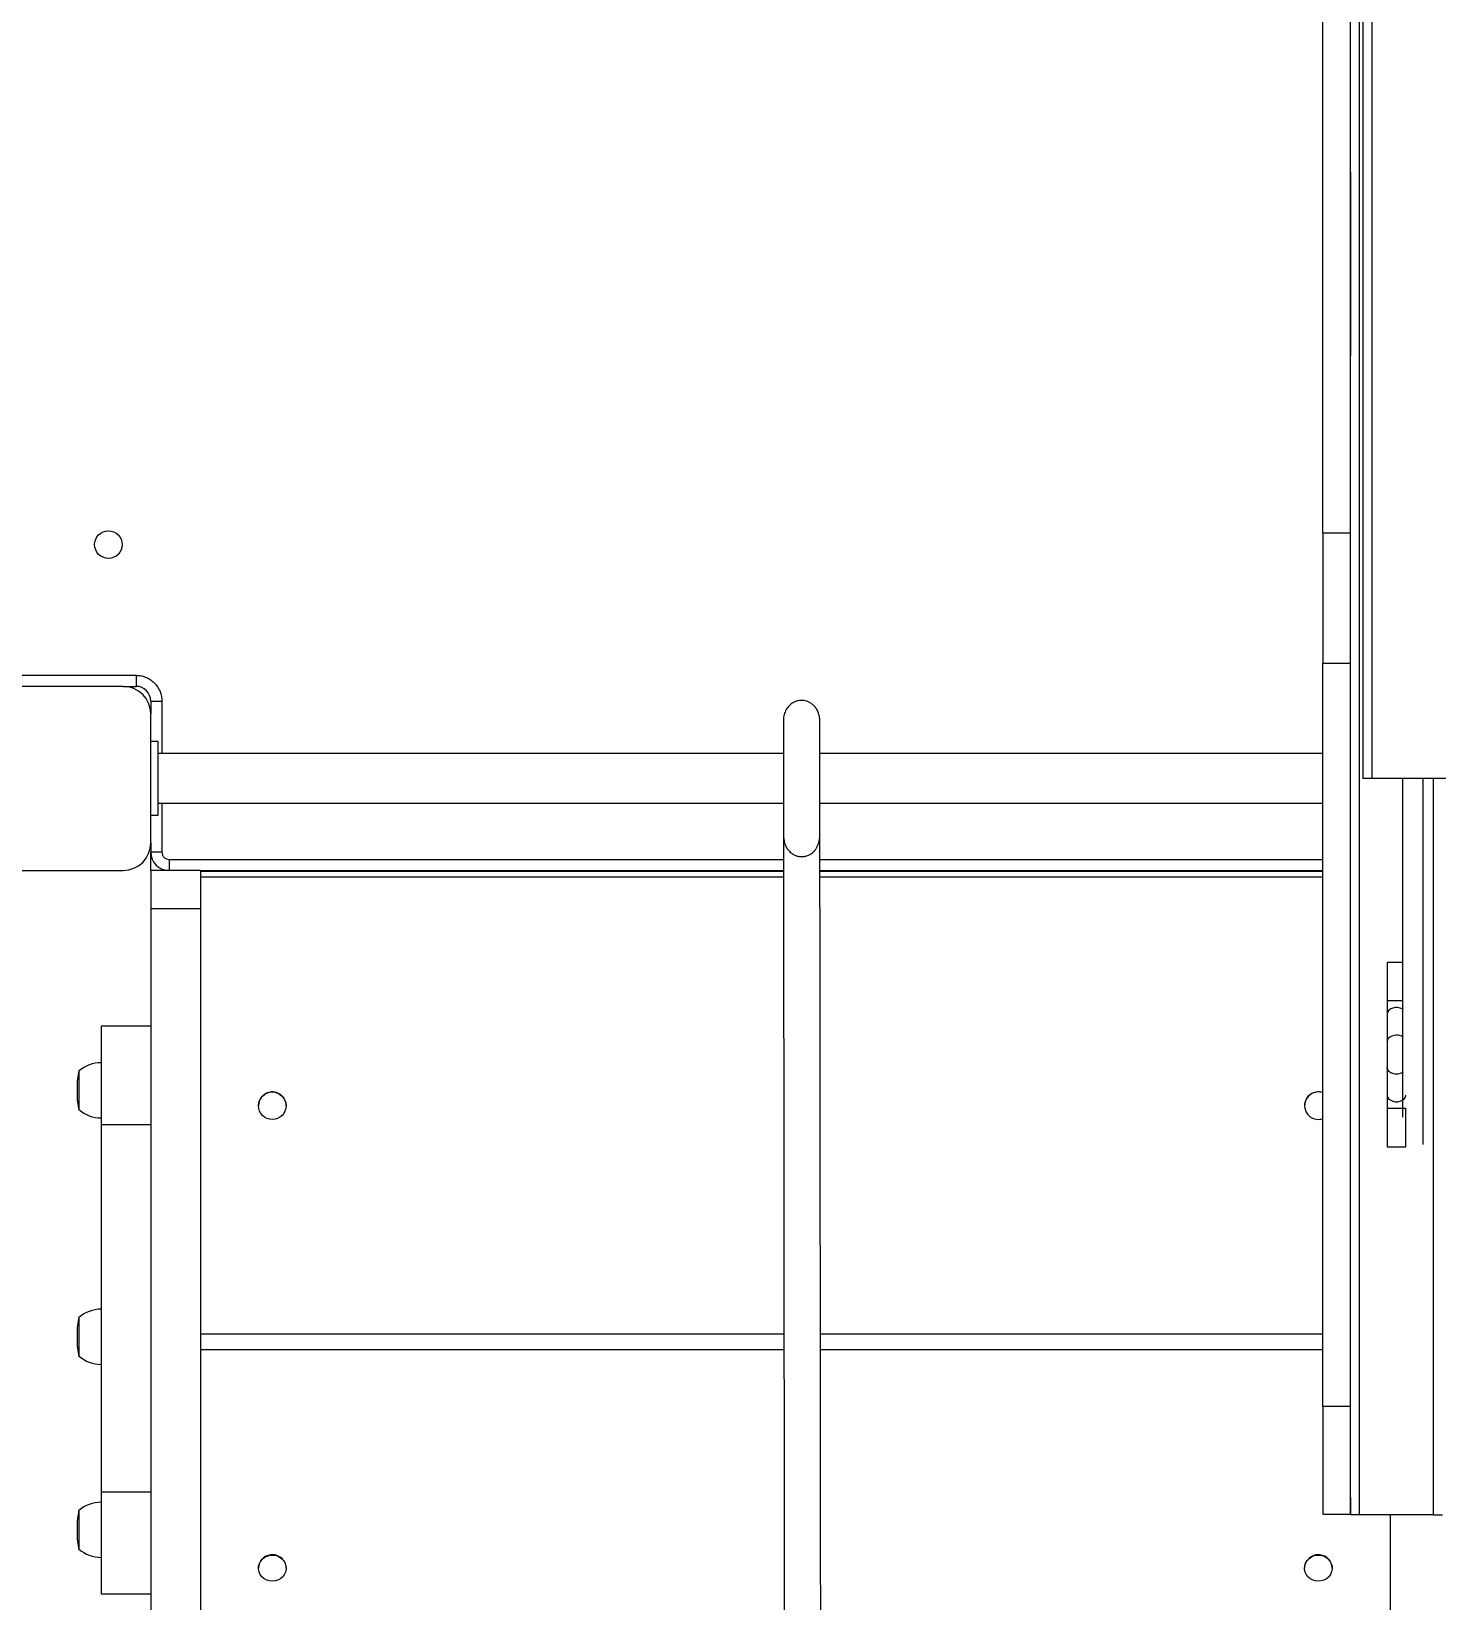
# Model space of a CAD drawing. Header units: millimetres. Extents: x -9110 to 8278, y -6387 to 5914.
# Drawn here: x -2896 to -2133, y -1793 to -940 of the extents above; entities that cross this region are included whole.
import ezdxf

# ---------------------------------------------------------------- set-up
doc = ezdxf.new("R2010")
doc.units = ezdxf.units.MM
for name, color, linetype in [('DIKOM_ОБЪЕКТ', 7, 'Continuous'), ('DIKOM_РАЗМЕР_ЗОНА', 7, 'Continuous'), ('DIKOM_РАЗМЕР_ОБЪЕКТА', 7, 'Continuous')]:
    doc.layers.add(name, color=color, linetype=linetype)
doc.styles.add('style1', font='arial.ttf', dxfattribs={"width": 0.8})
doc.dimstyles.new('1-50', dxfattribs={"dimtxt": 300, "dimasz": 200, "dimexe": 100, "dimexo": 0, "dimgap": 100, "dimtad": 1, "dimtxsty": 'style1', "dimcen": 200, "dimclrd": 7, "dimclre": 7, "dimclrt": 7, "dimadec": 1, "dimazin": 2, "dimtfac": 1, "dimtmove": 0, "dimatfit": 2, "dimfxl": 0, "dimlwd": 25, "dimlwe": 18, "dimarcsym": 0})

# ---------------------------------------------------------------- blocks, each defined once
blk = doc.blocks.new('*D9')
at = {"layer": 'Defpoints', "color": 0, "transparency": 16777216}
for p in [(-2194.75, 3914.39), (-7206.95, -3406.45), (-367.75, -3406.45)]:
    blk.add_point(p, dxfattribs=at)
at = {"layer": 'DIKOM_РАЗМЕР_ОБЪЕКТА', "color": 7, "lineweight": 18, "transparency": 16777216}
for p, q in [((-2194.75, 3914.39), (-7306.95, 3914.39)), ((-367.75, -3406.45), (-7306.95, -3406.45))]:
    blk.add_line(p, q, dxfattribs=at)
at = {"layer": 'DIKOM_РАЗМЕР_ОБЪЕКТА', "color": 7, "lineweight": 25, "transparency": 16777216}
blk.add_line((-7206.95, 3714.39), (-7206.95, -3206.45), dxfattribs=at)
at = {"layer": 'DIKOM_РАЗМЕР_ОБЪЕКТА', "color": 7, "transparency": 16777216}
for points in [[(-7240.28, 3714.39), (-7173.61, 3714.39), (-7206.95, 3914.39)], [(-7240.28, -3206.45), (-7173.61, -3206.45), (-7206.95, -3406.45)]]:
    blk.add_solid(points, dxfattribs=at)
at = {"layer": 'DIKOM_РАЗМЕР_ОБЪЕКТА', "color": 7, "transparency": 16777216, "insert": (-7460.22, 292.26), "char_height": 300, "attachment_point": 5, "rotation": 90, "style": 'style1'}
blk.add_mtext('7300', dxfattribs=at)
blk = doc.blocks.new('*D10')
at = {"layer": 'Defpoints', "color": 0, "transparency": 16777216}
for p in [(-3851.31, 5914.39), (-8660.16, -5406.45), (-497.85, -5406.45)]:
    blk.add_point(p, dxfattribs=at)
at = {"layer": 'DIKOM_РАЗМЕР_ЗОНА', "color": 7, "lineweight": 18, "transparency": 16777216}
for p, q in [((-3851.31, 5914.39), (-8760.16, 5914.39)), ((-497.85, -5406.45), (-8760.16, -5406.45))]:
    blk.add_line(p, q, dxfattribs=at)
at = {"layer": 'DIKOM_РАЗМЕР_ЗОНА', "color": 7, "lineweight": 25, "transparency": 16777216}
blk.add_line((-8660.16, 5714.39), (-8660.16, -5206.45), dxfattribs=at)
at = {"layer": 'DIKOM_РАЗМЕР_ЗОНА', "color": 7, "transparency": 16777216}
for points in [[(-8693.49, 5714.39), (-8626.83, 5714.39), (-8660.16, 5914.39)], [(-8693.49, -5206.45), (-8626.83, -5206.45), (-8660.16, -5406.45)]]:
    blk.add_solid(points, dxfattribs=at)
at = {"layer": 'DIKOM_РАЗМЕР_ЗОНА', "color": 7, "transparency": 16777216, "insert": (-8913.43, 268.46), "char_height": 300, "attachment_point": 5, "rotation": 90, "style": 'style1'}
blk.add_mtext('11300', dxfattribs=at)
blk = doc.blocks.new('*D11')
at = {"layer": 'Defpoints', "color": 0, "transparency": 16777216}
for p in [(-6509.94, 303.97), (6278.2, -1263.03), (6278.2, -4309.96)]:
    blk.add_point(p, dxfattribs=at)
at = {"layer": 'DIKOM_РАЗМЕР_ОБЪЕКТА', "color": 7, "lineweight": 18, "transparency": 16777216}
for p, q in [((-6509.94, 303.97), (-6509.94, -4409.96)), ((6278.2, -1263.03), (6278.2, -4409.96))]:
    blk.add_line(p, q, dxfattribs=at)
at = {"layer": 'DIKOM_РАЗМЕР_ОБЪЕКТА', "color": 7, "lineweight": 25, "transparency": 16777216}
blk.add_line((-6309.94, -4309.96), (6078.2, -4309.96), dxfattribs=at)
at = {"layer": 'DIKOM_РАЗМЕР_ОБЪЕКТА', "color": 7, "transparency": 16777216}
for points in [[(-6309.94, -4276.63), (-6309.94, -4343.29), (-6509.94, -4309.96)], [(6078.2, -4276.63), (6078.2, -4343.29), (6278.2, -4309.96)]]:
    blk.add_solid(points, dxfattribs=at)
at = {"layer": 'DIKOM_РАЗМЕР_ОБЪЕКТА', "color": 7, "transparency": 16777216, "insert": (-27.26, -4056.79), "char_height": 300, "attachment_point": 5, "style": 'style1'}
blk.add_mtext('12800', dxfattribs=at)

msp = doc.modelspace()

# ---------------------------------------------------------------- linework, layer by layer
at = {"layer": 'DIKOM_ОБЪЕКТ', "color": 7, "linetype": 'Continuous', "lineweight": 15}
for p, q in [((-2173.084, 1853.969), (-2173.084, -1346.032)), ((-2168.084, -1346.032), (-2168.084, 1853.969)), ((-2174.816, -1746.032), (-2174.816, 3.968)), ((-2194.816, -1212.914), (-2194.816, -920.129)), ((-2179.816, -1212.914), (-2179.816, -920.129)), ((-2179.816, -1016.731), (-2179.816, -1116.311)), ((-2179.816, -1212.914), (-2194.816, -1212.914)), ((-2194.816, -1212.914), (-2194.816, -1283.426)), ((-2179.816, -1283.426), (-2179.816, -1212.914)), ((-2194.816, -1283.426), (-2179.816, -1283.426)), ((-2194.816, -1687.192), (-2194.816, -1283.426)), ((-2179.816, -1687.192), (-2179.816, -1283.426)), ((-2921.248, -1290.032), (-2839.248, -1290.032)), ((-2839.248, -1290.032), (-2839.248, -1296.032)), ((-2846.248, -1296.032), (-2916.248, -1296.032)), ((-2846.248, -1296.032), (-2839.248, -1296.032)), ((-2831.248, -1304.032), (-2831.248, -1311.032)), ((-2831.248, -1304.032), (-2825.248, -1304.032)), ((-2831.248, -1381.032), (-2831.248, -1311.032)), ((-2825.248, -1304.032), (-2825.248, -1332.532)), ((-2827.248, -1326.032), (-2831.248, -1326.032)), ((-2827.248, -1366.032), (-2827.248, -1326.032)), ((-2487.741, -1332.532), (-2827.248, -1332.532)), ((-2194.816, -1332.532), (-2467.942, -1332.532)), ((-2168.084, -1346.032), (-2173.084, -1346.032)), ((-2128.084, -1346.032), (-2168.084, -1346.032)), ((-2140.305, -1544.805), (-2140.305, -1346.032)), ((-2134.816, -1346.032), (-2134.816, -1746.032)), ((-2827.248, -1359.532), (-2487.714, -1359.532)), ((-2825.248, -1359.532), (-2825.248, -1386.032)), ((-2467.917, -1359.532), (-2194.816, -1359.532)), ((-2831.248, -1366.032), (-2827.248, -1366.032)), ((-2831.248, -1381.032), (-2831.248, -1386.032)), ((-2831.248, -1396.032), (-2831.248, -1386.032)), ((-2825.248, -1386.032), (-2831.248, -1386.032)), ((-2916.248, -1396.032), (-2846.248, -1396.032)), ((-2804.248, -1396.032), (-2831.248, -1396.032)), ((-2831.248, -1396.032), (-2831.248, -1416.84)), ((-2821.248, -1390.032), (-2821.248, -1396.032)), ((-2821.248, -1390.032), (-2487.684, -1390.032)), ((-2804.248, -1396.032), (-2804.248, -1416.84)), ((-2804.248, -1396.032), (-2487.678, -1396.032)), ((-2804.248, -1396.307), (-2487.678, -1396.307)), ((-2467.883, -1390.032), (-2194.816, -1390.032)), ((-2467.878, -1396.032), (-2194.816, -1396.032)), ((-2467.877, -1396.307), (-2194.816, -1396.307)), ((-2487.674, -1399.71), (-2804.248, -1399.71)), ((-2194.816, -1399.71), (-2467.874, -1399.71)), ((-2804.248, -1416.84), (-2831.248, -1416.84)), ((-2831.248, -1416.84), (-2831.248, -2618.377)), ((-2804.248, -1416.84), (-2804.248, -2618.377)), ((-2159.816, -1446.032), (-2159.816, -1466.889)), ((-2154.816, -1446.032), (-2159.816, -1446.032)), ((-2151.241, -1446.032), (-2154.816, -1446.032)), ((-2159.816, -1466.889), (-2159.816, -1473.96)), ((-2151.271, -1466.889), (-2159.816, -1466.889)), ((-2159.816, -1473.96), (-2159.816, -1488.96)), ((-2831.248, -1480.606), (-2858.248, -1480.606)), ((-2858.248, -1480.606), (-2858.248, -1533.904)), ((-2159.816, -1488.96), (-2159.816, -1503.103)), ((-2870.248, -1504.615), (-2870.248, -1526.215)), ((-2159.816, -1503.103), (-2159.816, -1518.103)), ((-2871.3, -1513.94), (-2871.3, -1516.889)), ((-2195.172, -1516.605), (-2194.816, -1516.717)), ((-2772.748, -1523.713), (-2772.748, -1523.755)), ((-2757.748, -1523.755), (-2757.748, -1523.713)), ((-2204.748, -1523.713), (-2204.748, -1523.755)), ((-2159.816, -1518.103), (-2159.816, -1525.174)), ((-2159.816, -1525.174), (-2159.816, -1546.032)), ((-2159.816, -1525.174), (-2149.816, -1525.174)), ((-2149.816, -1546.032), (-2149.816, -1525.174)), ((-2858.248, -1533.904), (-2831.248, -1533.904)), ((-2858.248, -1533.904), (-2858.248, -1733.708)), ((-2159.816, -1546.032), (-2149.816, -1546.032)), ((-2870.248, -1638.456), (-2870.248, -1660.056)), ((-2871.3, -1647.782), (-2871.3, -1650.731)), ((-2804.248, -1647.716), (-2487.431, -1647.716)), ((-2467.63, -1647.716), (-2194.816, -1647.716)), ((-2487.422, -1656.262), (-2804.248, -1656.262)), ((-2194.816, -1656.262), (-2467.622, -1656.262)), ((-2179.816, -1687.192), (-2194.816, -1687.192)), ((-2194.816, -1687.192), (-2194.816, -1745.563)), ((-2179.816, -1745.563), (-2179.816, -1687.192)), ((-2831.248, -1733.708), (-2858.248, -1733.708)), ((-2858.248, -1733.708), (-2858.248, -1788.892)), ((-2179.816, -1736.525), (-2179.816, -1746.032)), ((-2870.248, -1743.283), (-2870.248, -1764.883)), ((-2194.816, -1745.563), (-2179.816, -1745.563)), ((-2174.816, -1746.032), (-2179.816, -1746.032)), ((-2134.816, -1746.032), (-2174.816, -1746.032)), ((-2158.248, -1746.032), (-2158.248, -2618.377)), ((-2134.816, -1746.032), (-2129.816, -1746.032)), ((-2871.3, -1752.608), (-2871.3, -1755.557)), ((-2772.748, -1774.793), (-2772.748, -1774.898)), ((-2757.748, -1774.898), (-2757.748, -1774.793)), ((-2204.748, -1774.793), (-2204.748, -1774.898)), ((-2189.748, -1774.898), (-2189.748, -1774.793)), ((-2858.248, -1788.892), (-2831.248, -1788.892))]:
    msp.add_line(p, q, dxfattribs=at)
at = {"layer": 'DIKOM_ОБЪЕКТ', "color": 7, "linetype": 'Continuous', "lineweight": 15, "flags": 128}
for points in [[(-2151.271, -1471.467), (-2151.661, -1471.218), (-2152.824, -1470.718), (-2154.135, -1470.458), (-2155.497, -1470.458), (-2156.808, -1470.718), (-2157.972, -1471.218), (-2158.901, -1471.922), (-2159.527, -1472.777), (-2159.805, -1473.719), (-2159.816, -1473.96)], [(-2154.816, -1485.425), (-2156.165, -1485.556), (-2157.414, -1485.94), (-2158.47, -1486.547), (-2159.255, -1487.334), (-2159.712, -1488.241), (-2159.816, -1488.96)], [(-2151.271, -1505.596), (-2151.661, -1505.845), (-2152.824, -1506.345), (-2154.135, -1506.605), (-2155.497, -1506.605), (-2156.808, -1506.345), (-2157.972, -1505.845), (-2158.901, -1505.142), (-2159.527, -1504.287), (-2159.805, -1503.344), (-2159.816, -1503.103)], [(-2159.816, -1518.103), (-2159.805, -1518.344), (-2159.527, -1519.287), (-2158.901, -1520.142), (-2157.972, -1520.845), (-2156.808, -1521.345), (-2155.497, -1521.605), (-2154.135, -1521.605), (-2152.824, -1521.345), (-2151.661, -1520.845), (-2150.731, -1520.142), (-2150.105, -1519.287), (-2149.828, -1518.344), (-2149.816, -1518.103)], [(-2766.197, -1767.843), (-2764.576, -1767.815), (-2762.986, -1768.117), (-2761.501, -1768.737), (-2760.193, -1769.645), (-2759.12, -1770.798), (-2758.333, -1772.143), (-2757.871, -1773.617), (-2757.753, -1775.151), (-2757.985, -1776.673), (-2758.558, -1778.112), (-2759.443, -1779.401), (-2760.599, -1780.479), (-2761.973, -1781.296), (-2763.499, -1781.814), (-2765.108, -1782.009), (-2766.724, -1781.871), (-2768.27, -1781.407), (-2769.675, -1780.639), (-2770.873, -1779.602), (-2771.808, -1778.346), (-2772.436, -1776.928), (-2772.728, -1775.415), (-2772.67, -1773.878), (-2772.266, -1772.389), (-2771.533, -1771.017), (-2770.506, -1769.827), (-2769.233, -1768.874), (-2767.775, -1768.202), (-2766.197, -1767.843)], [(-2196.298, -1767.843), (-2194.721, -1768.202), (-2193.262, -1768.874), (-2191.99, -1769.827), (-2190.963, -1771.017), (-2190.23, -1772.389), (-2189.826, -1773.878), (-2189.768, -1775.415), (-2190.06, -1776.928), (-2190.688, -1778.346), (-2191.623, -1779.602), (-2192.821, -1780.639), (-2194.226, -1781.407), (-2195.772, -1781.871), (-2197.387, -1782.009), (-2198.996, -1781.814), (-2200.524, -1781.296), (-2201.897, -1780.479), (-2203.054, -1779.401), (-2203.939, -1778.112), (-2204.511, -1776.673), (-2204.743, -1775.151), (-2204.625, -1773.617), (-2204.162, -1772.143), (-2203.376, -1770.798), (-2202.304, -1769.645), (-2200.994, -1768.737), (-2199.51, -1768.117), (-2197.92, -1767.815), (-2196.298, -1767.843)]]:
    msp.add_lwpolyline(points, dxfattribs=at)
at = {"layer": 'DIKOM_ОБЪЕКТ', "color": 7, "linetype": 'Continuous', "lineweight": 15}
for centre, radius in [((-2854.248, -1219.032), 7.5), ((-2765.277, -1523.796), 7.476)]:
    msp.add_circle(centre, radius, dxfattribs=at)
for centre, radius, start, end in [((-2846.248, -1311.032), 15, 0, 90), ((-2839.248, -1304.032), 8, 0, 90), ((-2846.248, -1381.032), 15, 270, 0), ((-2821.248, -1386.032), 10, 180, 270), ((-2154.701, -1491.577), 6.153, 55.789968, 91.07188), ((-2829.465, -1513.94), 41.836, 167.120378, 180), ((-2858.088, -1519.091), 18.677, 90.490933, 130.621157), ((-2829.465, -1516.889), 41.836, 180, 192.879622), ((-2765.299, -1523.732), 7.45, 105.773139, 179.850046), ((-2765.235, -1523.754), 7.488, 0.31293, 106.195553), ((-2197.257, -1523.756), 7.49, 70.975737, 179.669583), ((-2197.268, -1523.756), 7.452, 73.661481, 289.21486), ((-2858.088, -1511.738), 18.677, 229.378843, 269.509067), ((-2858.088, -1652.933), 18.677, 90.490933, 130.621157), ((-2829.465, -1647.782), 41.836, 167.120378, 180), ((-2829.465, -1650.731), 41.836, 180, 192.879622), ((-2858.088, -1645.58), 18.677, 229.378843, 269.509067), ((-2829.465, -1752.608), 41.836, 167.120378, 180), ((-2858.088, -1757.759), 18.677, 90.490933, 130.621157), ((-2829.465, -1755.557), 41.836, 180, 192.879622), ((-2858.088, -1750.406), 18.677, 229.378843, 269.509067), ((-2765.531, -1774.925), 7.218, 95.29357, 178.948548), ((-2765.108, -1775.021), 7.364, 1.778053, 98.50371), ((-2197.387, -1775.021), 7.364, 81.494447, 178.223791), ((-2197.02, -1774.977), 7.275, 1.449983, 84.303739)]:
    msp.add_arc(centre, radius, start, end, dxfattribs=at)
for points, knots in [([(-2839.248, -1290.032), (-2838.394, -1290.077), (-2836.635, -1290.171), (-2834.026, -1290.949), (-2831.517, -1292.241), (-2829.278, -1294.062), (-2827.457, -1296.3), (-2826.166, -1298.81), (-2825.387, -1301.419), (-2825.293, -1303.178), (-2825.248, -1304.032)], [0, 0, 0, 0, 0.1165065, 0.2400053, 0.368638, 0.5000055, 0.6313581, 0.7599823, 0.8834829, 1, 1, 1, 1]), ([(-2467.986, -1315.612), (-2467.976, -1314.777), (-2467.956, -1313.122), (-2468.53, -1310.7), (-2469.51, -1308.553), (-2470.769, -1306.849), (-2472.142, -1305.58), (-2473.991, -1304.378), (-2476.553, -1303.525), (-2479.322, -1303.625), (-2481.637, -1304.368), (-2483.618, -1305.538), (-2485.504, -1307.435), (-2486.94, -1309.941), (-2487.585, -1312.302), (-2487.78, -1314.209), (-2487.746, -1315.148), (-2487.729, -1315.616)], [0, 0, 0, 0, 0.0760553, 0.1505913, 0.2207983, 0.2822403, 0.33193, 0.3773572, 0.4674783, 0.5545467, 0.6058007, 0.6714312, 0.7488207, 0.8331005, 0.9180842, 0.9591094, 1, 1, 1, 1]), ([(-2487.736, -1315.405), (-2487.74, -1315.47), (-2487.748, -1315.599), (-2487.753, -1316.715), (-2487.754, -1318.301), (-2487.753, -1320.409), (-2487.75, -1322.912), (-2487.747, -1325.65), (-2487.744, -1328.099), (-2487.742, -1330.221), (-2487.741, -1332.15), (-2487.739, -1334.428), (-2487.737, -1337.263), (-2487.733, -1340.717), (-2487.73, -1344.451), (-2487.725, -1348.003), (-2487.721, -1351.383), (-2487.718, -1354.618), (-2487.715, -1357.793), (-2487.713, -1360.811), (-2487.711, -1363.601), (-2487.708, -1366.364), (-2487.707, -1369.02), (-2487.703, -1371.477), (-2487.701, -1373.607), (-2487.697, -1375.368), (-2487.695, -1376.053), (-2487.693, -1376.404)], [0, 0, 0, 0, 0.0527959, 0.1044472, 0.1518066, 0.1947915, 0.2451456, 0.287425, 0.3215286, 0.3473912, 0.36966, 0.3929416, 0.4297747, 0.4689325, 0.5104569, 0.5543955, 0.5865258, 0.6230808, 0.6640472, 0.6976574, 0.7337114, 0.7721948, 0.8130815, 0.8563334, 0.9019298, 0.9498405, 1, 1, 1, 1]), ([(-2467.906, -1376.329), (-2467.905, -1375.935), (-2467.902, -1375.179), (-2467.902, -1373.185), (-2467.903, -1370.858), (-2467.907, -1368.082), (-2467.911, -1365.007), (-2467.914, -1361.814), (-2467.918, -1359.058), (-2467.919, -1356.738), (-2467.921, -1354.669), (-2467.922, -1352.246), (-2467.925, -1349.272), (-2467.929, -1345.707), (-2467.932, -1341.923), (-2467.936, -1338.396), (-2467.94, -1335.116), (-2467.943, -1332.058), (-2467.945, -1329.144), (-2467.947, -1326.458), (-2467.949, -1324.054), (-2467.951, -1321.765), (-2467.954, -1319.673), (-2467.957, -1317.871), (-2467.962, -1316.482), (-2467.969, -1315.543), (-2467.976, -1315.429), (-2467.979, -1315.371)], [0, 0, 0, 0, 0.0561868, 0.1080972, 0.1556172, 0.1986948, 0.2491, 0.2913887, 0.3254881, 0.3513532, 0.3735877, 0.3968803, 0.4338116, 0.4731643, 0.5149766, 0.5592928, 0.5916399, 0.6282983, 0.6692435, 0.7027466, 0.7386073, 0.7768029, 0.8172964, 0.8600375, 0.9049936, 0.9521192, 1, 1, 1, 1]), ([(-2151.305, -1529.975), (-2151.305, -1520.197), (-2151.305, -1500.643), (-2151.305, -1472.666), (-2151.305, -1445.677), (-2151.305, -1419.785), (-2151.305, -1394.93), (-2151.305, -1371.264), (-2151.305, -1354.988), (-2151.305, -1346.922), (-2151.305, -1346.032)], [0, 0, 0, 0, 0.1403216, 0.2806306, 0.4209429, 0.5613153, 0.701735, 0.8421489, 0.9825737, 1, 1, 1, 1]), ([(-2466.748, -2550.658), (-2466.752, -2546.876), (-2466.759, -2539.492), (-2466.77, -2528.663), (-2466.78, -2518.332), (-2466.79, -2508.491), (-2466.799, -2499.134), (-2466.808, -2490.258), (-2466.816, -2482.078), (-2466.823, -2474.574), (-2466.83, -2467.728), (-2466.837, -2461.307), (-2466.842, -2455.316), (-2466.847, -2449.765), (-2466.857, -2440.32), (-2466.87, -2426.523), (-2466.889, -2407.704), (-2466.909, -2387.446), (-2466.931, -2365.697), (-2466.953, -2342.588), (-2466.976, -2318.792), (-2467, -2294.398), (-2467.025, -2268.984), (-2467.051, -2242.596), (-2467.077, -2215.278), (-2467.105, -2187.606), (-2467.132, -2159.695), (-2467.159, -2131.351), (-2467.184, -2106.325), (-2467.205, -2084.776), (-2467.222, -2066.971), (-2467.24, -2048.81), (-2467.258, -2030.26), (-2467.277, -2011.287), (-2467.296, -1991.858), (-2467.315, -1971.936), (-2467.335, -1951.377), (-2467.355, -1930.133), (-2467.377, -1908.263), (-2467.398, -1886.027), (-2467.42, -1863.527), (-2467.442, -1841.002), (-2467.464, -1818.555), (-2467.485, -1796.286), (-2467.507, -1774.189), (-2467.526, -1754.142), (-2467.544, -1736.177), (-2467.559, -1720.266), (-2467.574, -1704.736), (-2467.589, -1689.653), (-2467.603, -1675.084), (-2467.617, -1661.094), (-2467.63, -1647.756), (-2467.642, -1635.028), (-2467.654, -1622.868), (-2467.665, -1611.234), (-2467.676, -1600.08), (-2467.689, -1587.571), (-2467.702, -1573.938), (-2467.716, -1559.32), (-2467.73, -1545.255), (-2467.744, -1531.701), (-2467.756, -1518.588), (-2467.769, -1505.936), (-2467.781, -1493.789), (-2467.792, -1483.12), (-2467.801, -1473.8), (-2467.809, -1465.711), (-2467.815, -1459.083), (-2467.82, -1453.671), (-2467.825, -1449.251), (-2467.83, -1444.36), (-2467.835, -1438.994), (-2467.841, -1433.244), (-2467.847, -1427.091), (-2467.853, -1420.507), (-2467.861, -1413.331), (-2467.868, -1405.484), (-2467.877, -1396.866), (-2467.885, -1388.72), (-2467.892, -1381.21), (-2467.899, -1374.688), (-2467.905, -1368.355), (-2467.91, -1363.153), (-2467.912, -1360.618), (-2467.913, -1359.532)], [0, 0, 0, 0, 0.0127886, 0.0249692, 0.0365402, 0.0475006, 0.0578499, 0.0675884, 0.0767164, 0.0845479, 0.0918676, 0.0986762, 0.1049744, 0.1107631, 0.1160443, 0.1342909, 0.1528611, 0.1717582, 0.19228, 0.2128079, 0.2333408, 0.2538908, 0.27445, 0.2962729, 0.3181267, 0.3400425, 0.3620208, 0.3840145, 0.4060133, 0.4189615, 0.4318869, 0.4447835, 0.4576464, 0.4704763, 0.4832784, 0.4960626, 0.5088421, 0.5218523, 0.534885, 0.547959, 0.5610793, 0.574243, 0.5872117, 0.600214, 0.6132391, 0.626254, 0.6360887, 0.6458937, 0.6556654, 0.6654041, 0.675116, 0.6848141, 0.6945177, 0.7042434, 0.713997, 0.7237825, 0.7335982, 0.7434375, 0.758216, 0.772974, 0.7876762, 0.8023304, 0.8169499, 0.831534, 0.8457952, 0.8596134, 0.8696459, 0.8794367, 0.8889928, 0.8938014, 0.899175, 0.9051148, 0.9116217, 0.9186957, 0.9259159, 0.9336415, 0.9418702, 0.9506007, 0.9598324, 0.9695681, 0.9756545, 0.9819241, 0.9883717, 0.9950164, 1, 1, 1, 1]), ([(-2487.672, -1375.031), (-2487.687, -1375.898), (-2487.718, -1377.547), (-2487.454, -1379.717), (-2487.023, -1381.422), (-2486.518, -1382.692), (-2486.049, -1383.588), (-2485.605, -1384.277), (-2485.211, -1384.798), (-2484.834, -1385.242), (-2484.335, -1385.776), (-2483.53, -1386.507), (-2482.271, -1387.366), (-2480.612, -1388.117), (-2478.631, -1388.542), (-2476.529, -1388.488), (-2474.556, -1387.968), (-2473.058, -1387.199), (-2471.909, -1386.359), (-2471.009, -1385.514), (-2470.092, -1384.382), (-2469.254, -1382.955), (-2468.574, -1381.251), (-2468.111, -1379.318), (-2467.876, -1377.223), (-2467.911, -1375.744), (-2467.929, -1374.986)], [0, 0, 0, 0, 0.0786447, 0.1494372, 0.2110231, 0.2499306, 0.2817091, 0.3058055, 0.3221163, 0.3327449, 0.3440783, 0.3714542, 0.4053926, 0.4460726, 0.4929415, 0.5402001, 0.5859132, 0.6297804, 0.6536706, 0.6852009, 0.7243633, 0.7703945, 0.8221483, 0.8783287, 0.9376988, 1, 1, 1, 1]), ([(-2487.7, -1373.915), (-2487.7, -1374.166), (-2487.698, -1376.945), (-2487.691, -1382.658), (-2487.684, -1390.092), (-2487.677, -1396.92), (-2487.671, -1403.506), (-2487.664, -1409.834), (-2487.659, -1415.882), (-2487.653, -1421.314), (-2487.648, -1426.196), (-2487.644, -1430.703), (-2487.633, -1441.285), (-2487.617, -1457.927), (-2487.597, -1477.864), (-2487.581, -1495.106), (-2487.566, -1509.507), (-2487.551, -1524.318), (-2487.537, -1539.652), (-2487.521, -1555.628), (-2487.506, -1570.613), (-2487.492, -1584.531), (-2487.48, -1597.214), (-2487.467, -1610.504), (-2487.453, -1624.478), (-2487.439, -1638.928), (-2487.425, -1653.865), (-2487.409, -1669.314), (-2487.394, -1685.558), (-2487.377, -1702.48), (-2487.36, -1719.88), (-2487.343, -1737.653), (-2487.325, -1755.699), (-2487.308, -1774.035), (-2487.287, -1795.219), (-2487.264, -1819.251), (-2487.237, -1846.032), (-2487.212, -1872.708), (-2487.186, -1899.107), (-2487.163, -1923.259), (-2487.142, -1945.098), (-2487.123, -1964.668), (-2487.104, -1983.774), (-2487.086, -2002.439), (-2487.068, -2020.686), (-2487.049, -2039.6), (-2487.031, -2059.119), (-2487.011, -2079.197), (-2486.992, -2098.853), (-2486.97, -2120.904), (-2486.947, -2145.217), (-2486.92, -2171.733), (-2486.895, -2197.957), (-2486.869, -2223.937), (-2486.843, -2251.192), (-2486.815, -2279.578), (-2486.786, -2308.881), (-2486.763, -2333.463), (-2486.743, -2353.408), (-2486.727, -2368.826), (-2486.714, -2383.363), (-2486.704, -2394.29), (-2486.695, -2401.991), (-2486.691, -2406.773), (-2486.686, -2411.642), (-2486.68, -2416.805), (-2486.675, -2422.446), (-2486.669, -2428.453), (-2486.663, -2434.797), (-2486.657, -2441.451), (-2486.649, -2448.516), (-2486.643, -2455.98), (-2486.634, -2464.169), (-2486.625, -2473.099), (-2486.616, -2482.789), (-2486.606, -2492.946), (-2486.595, -2503.567), (-2486.584, -2514.656), (-2486.573, -2526.223), (-2486.561, -2538.282), (-2486.553, -2546.483), (-2486.549, -2550.675)], [0, 0, 0, 0, 0.0007887, 0.0087512, 0.0163079, 0.0234598, 0.0302096, 0.037722, 0.044666, 0.0510406, 0.056845, 0.0621439, 0.0673747, 0.095582, 0.1241035, 0.1411823, 0.1582629, 0.175358, 0.1924834, 0.2096674, 0.2269334, 0.2389661, 0.2509875, 0.262976, 0.2749172, 0.2868086, 0.2979596, 0.3090955, 0.3202453, 0.3314297, 0.3426564, 0.3537248, 0.3648284, 0.3759537, 0.387082, 0.4029523, 0.4187831, 0.4345614, 0.4502758, 0.4659231, 0.4782743, 0.4906135, 0.5029614, 0.5153333, 0.5277367, 0.5401641, 0.5548426, 0.5695544, 0.5842927, 0.5990537, 0.6201734, 0.6412836, 0.6623295, 0.6833271, 0.70429, 0.7291542, 0.753988, 0.7788099, 0.7933707, 0.8074681, 0.8210455, 0.8341092, 0.8388555, 0.8435308, 0.8481924, 0.8533117, 0.8589937, 0.8652391, 0.8716448, 0.8785531, 0.8859652, 0.8938818, 0.9023041, 0.9123022, 0.9229323, 0.9341953, 0.9460916, 0.9586213, 0.9717837, 0.9855773, 1, 1, 1, 1]), ([(-2825.248, -1386.032), (-2825.194, -1386.535), (-2825.112, -1387.309), (-2824.614, -1388.24), (-2824.097, -1388.881), (-2823.457, -1389.397), (-2822.525, -1389.896), (-2821.751, -1389.978), (-2821.248, -1390.032)], [0, 0, 0, 0, 0.2394537, 0.3683369, 0.4999949, 0.6316068, 0.7605369, 1, 1, 1, 1])]:
    msp.add_open_spline(points, degree=3, knots=knots, dxfattribs=at)

# ---------------------------------------------------------------- dimensions: what is measured, and where the dimension line sits
at = {"layer": 'DIKOM_РАЗМЕР_ЗОНА'}
dim = msp.add_linear_dim(base=(-8660.16, -5406.454), p1=(-3851.314, 5914.391), p2=(-497.849, -5406.454), angle=90, text='11300', dimstyle='1-50', dxfattribs=at)
dim.commit()
dim.dimension.update_dxf_attribs({"geometry": '*D10', "text_midpoint": (-8660.16, 268.455), "dimtype": 160})
at = {"layer": 'DIKOM_РАЗМЕР_ОБЪЕКТА'}
dim = msp.add_linear_dim(base=(-7206.946, -3406.454), p1=(-2194.748, 3914.391), p2=(-367.748, -3406.454), angle=90, text='7300', dimstyle='1-50', dxfattribs=at)
dim.commit()
dim.dimension.update_dxf_attribs({"geometry": '*D9', "text_midpoint": (-7206.946, 292.262), "dimtype": 160})
dim = msp.add_linear_dim(base=(6278.196, -4309.959), p1=(-6509.939, 303.968), p2=(6278.196, -1263.032), text='12800', dimstyle='1-50', dxfattribs=at)
dim.commit()
dim.dimension.update_dxf_attribs({"geometry": '*D11', "text_midpoint": (-27.257, -4309.959), "dimtype": 160})

doc.saveas('drawing.dxf')
